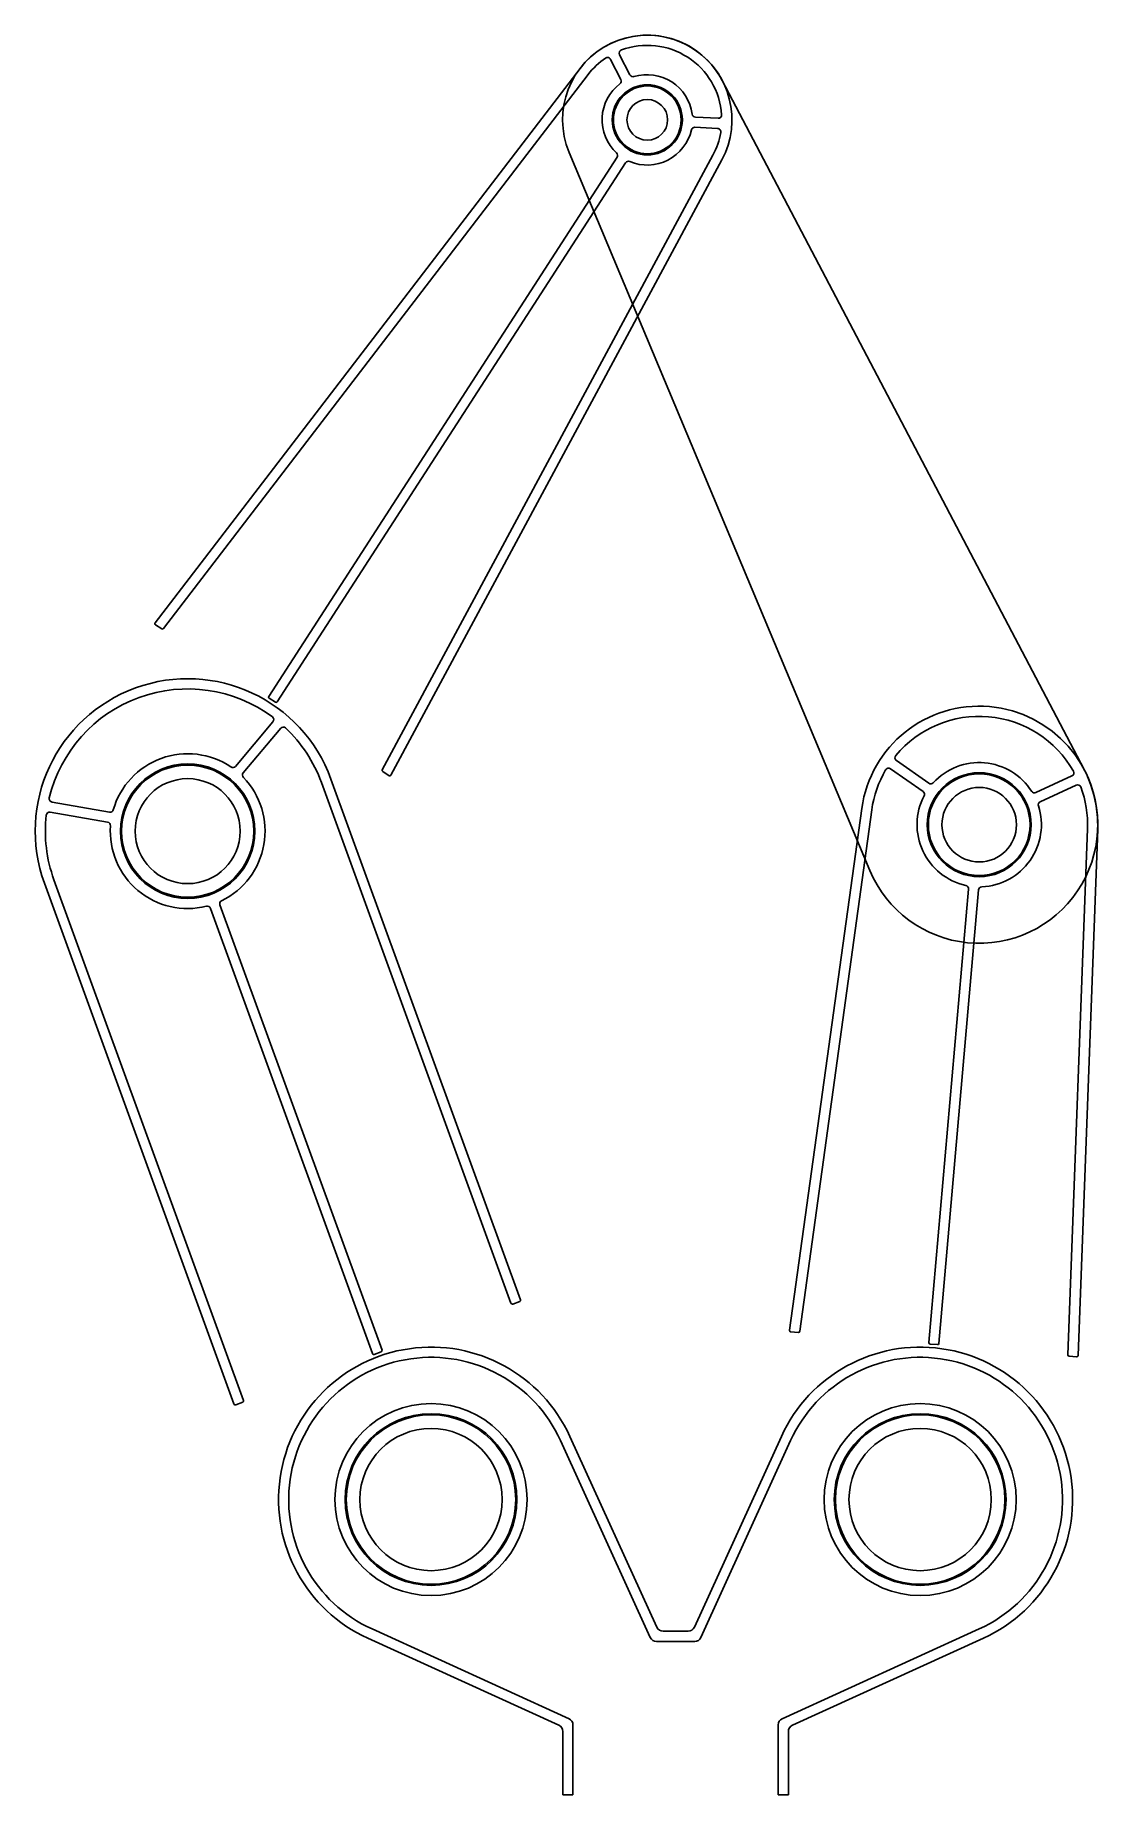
# Model space of a CAD drawing. Header units: metres. Extents: x -156 to 158, y 0 to 520.
import ezdxf

# ---------------------------------------------------------------- set-up
doc = ezdxf.new("R2010")
doc.units = ezdxf.units.M

msp = doc.modelspace()

# ---------------------------------------------------------------- linework, layer by layer
at = {"layer": 'PARAMETRIX'}
for p, q in [((5.0804, 509.7065), (-120.3221, 345.9924)), ((14.0856, 512.381), (17.1511, 506.4009)), ((16.7553, 513.7495), (19.8207, 507.7694)), ((-117.8331, 344.3084), (7.4626, 507.883)), ((153.88, 302.6823), (47.0671, 506.1306)), ((39.1196, 495.3035), (45.8313, 494.9682)), ((38.9699, 492.3072), (45.6816, 491.9719)), ((16.0047, 483.4546), (-86.799, 324.3004)), ((44.3048, 484.0852), (-53.2798, 302.6109)), ((1.8715, 484.8553), (90.6061, 272.8969)), ((-84.279, 322.6727), (18.5247, 481.8269)), ((-50.7213, 301.0346), (46.9466, 482.6636)), ((-120.2215, 345.4131), (-118.3677, 344.2156)), ((-86.6801, 323.7474), (-84.8321, 322.5537)), ((-96.6181, 303.6443), (-85.5589, 316.8242)), ((-94.32, 301.7159), (-83.2608, 314.8958)), ((-53.1445, 302.0855), (-51.2906, 300.888)), ((96.7192, 302.9083), (106.3125, 296.191)), ((98.4399, 305.3658), (108.0332, 298.6485)), ((-71.248, 298.8754), (-15.2935, 145.1417)), ((-12.4744, 146.1678), (-68.4289, 299.9015)), ((139.6467, 295.8827), (150.2607, 300.832)), ((140.9146, 293.1637), (151.5285, 298.1131)), ((-150.7566, 293.0941), (-133.8129, 290.1065)), ((88.2196, 291.2019), (66.9326, 137.1431)), ((-151.2776, 290.1397), (-134.3338, 287.1521)), ((69.9195, 136.8416), (91.1914, 290.7915)), ((154.8683, 285.2205), (149.0839, 129.9157)), ((152.0777, 129.6939), (157.8662, 285.1086)), ((-94.2277, 116.412), (-150.1822, 270.1457)), ((-153.0013, 269.1197), (-97.0468, 115.386)), ((119.7239, 267.43), (108.0091, 133.5293)), ((110.9977, 133.2678), (122.7125, 267.1685)), ((-104.0124, 261.7094), (-56.1701, 130.2639)), ((-53.3511, 131.2899), (-101.1933, 262.7354)), ((-14.7808, 144.9027), (-12.7135, 145.6551)), ((67.294, 136.6899), (69.4884, 136.4979)), ((-55.6575, 130.0248), (-53.5901, 130.7772)), ((108.3728, 133.096), (110.5644, 132.9042)), ((149.4488, 129.5023), (151.6432, 129.3103)), ((-96.5341, 115.1469), (-94.4668, 115.8994)), ((-0.6722, 104.5917), (25.8211, 46.4549)), ((27.7508, 49.4549), (2.0577, 105.8357)), ((64.5109, 105.8357), (38.8177, 49.4549)), ((40.7474, 46.4549), (67.2408, 104.5917)), ((1.8294, 22.4632), (-56.3074, 48.9565)), ((36.9978, 48.2843), (29.5707, 48.2843)), ((122.8759, 48.9565), (64.7392, 22.4632)), ((-57.5514, 46.2266), (-1.1706, 20.5335)), ((27.641, 45.2843), (38.9275, 45.2843)), ((67.7392, 20.5335), (124.12, 46.2266)), ((0, 18.7135), (0, 0)), ((3, 0), (3, 20.6432)), ((63.5685, 20.6432), (63.5685, 0)), ((66.5685, 0), (66.5685, 18.7135)), ((0, 0), (3, 0)), ((63.5685, 0), (66.5685, 0))]:
    msp.add_line(p, q, dxfattribs=at)
for centre, radius in [((24.9318, 494.5104), 10.35), ((24.9318, 494.5104), 10.2), ((24.9318, 494.5104), 10), ((24.9318, 494.5104), 6), ((-110.7151, 284.5106), 19.85), ((-110.7151, 284.5106), 19.5), ((122.8906, 286.4141), 15.35), ((122.8906, 286.4141), 15.2), ((122.8906, 286.4141), 15), ((-110.7151, 284.5106), 15.5), ((122.8906, 286.4141), 11), ((-38.8909, 87.1751), 28.35), ((105.4594, 87.1751), 28.35), ((-38.8909, 87.1751), 25.35), ((-38.8909, 87.1751), 25), ((105.4594, 87.1751), 25.35), ((105.4594, 87.1751), 25), ((-38.8909, 87.1751), 21), ((105.4594, 87.1751), 21)]:
    msp.add_circle(centre, radius, dxfattribs=at)
for centre, radius, start, end in [((24.9318, 494.5104), 25, 27.6977, 202.7186), ((24.9318, 494.5104), 25, 331.714, 142.5661), ((17.6451, 514.2057), 1, 110.3029, 207.14), ((24.9318, 494.5104), 22, 3.9772, 110.3029), ((24.9318, 494.5104), 22, 123.9772, 142.5661), ((13.1957, 511.9249), 1, 27.14, 123.9772), ((24.9318, 494.5104), 13.35, 127.1731, 227.107), ((16.2612, 505.9447), 1, 307.1731, 27.14), ((20.7106, 508.2255), 1, 207.14, 287.107), ((24.9318, 494.5104), 13.35, 7.1731, 107.107), ((39.1695, 496.3022), 1, 187.1731, 267.14), ((45.8812, 495.9669), 1, 267.14, 3.9772), ((24.9318, 494.5104), 13.35, 247.1731, 347.107), ((38.92, 491.3085), 1, 87.14, 167.107), ((24.9318, 494.5104), 22, 331.714, 350.3029), ((45.6317, 490.9732), 1, 350.3029, 87.14), ((15.1647, 483.9972), 1, 327.14, 47.107), ((19.3647, 481.2843), 1, 67.1731, 147.14), ((-120.0045, 345.7491), 0.4, 142.5485, 237.14), ((-118.1506, 344.5516), 0.4, 237.14, 322.5484), ((-110.7151, 284.5106), 45, 20, 200), ((-110.7151, 284.5106), 42, 53.4958, 166.5042), ((-86.463, 324.0834), 0.4, 147.14, 237.14), ((-84.615, 322.8897), 0.4, 237.14, 327.14), ((-86.325, 317.4669), 1, 320, 53.4958), ((122.8906, 286.4141), 35, 357.8624, 172.1376), ((122.8906, 286.4141), 32, 29.6257, 140.3743), ((-82.4947, 314.253), 1, 46.5042, 140), ((-110.7151, 284.5106), 42, 20, 46.5042), ((-110.7151, 284.5106), 22.85, 56.0169, 163.9831), ((99.0135, 306.1849), 1, 140.3743, 235), ((-97.3842, 304.2871), 1, 236.0169, 320), ((-93.554, 301.0731), 1, 140, 223.9831), ((-52.9275, 302.4215), 0.4, 151.7316, 237.14), ((122.8906, 286.4141), 35, 202.7186, 27.6977), ((122.8906, 286.4141), 32, 149.6257, 172.1376), ((96.1456, 302.0892), 1, 55, 149.6257), ((122.8906, 286.4141), 18.35, 32.4233, 137.5767), ((149.838, 301.7383), 1, 295, 29.6257), ((-110.7151, 284.5106), 22.85, 296.0169, 43.9831), ((-51.0736, 301.224), 0.4, 237.14, 331.7316), ((105.7389, 295.3719), 1, 332.4233, 55), ((108.6068, 299.4676), 1, 235, 317.5767), ((139.2241, 296.789), 1, 212.4233, 295), ((151.9511, 297.2068), 1, 20.3743, 115), ((122.8906, 286.4141), 32, 357.8624, 20.3743), ((-150.583, 294.0789), 1, 166.5042, 260), ((122.8906, 286.4141), 18.35, 152.4233, 257.5767), ((122.8906, 286.4141), 18.35, 272.4233, 17.5767), ((141.3372, 292.2574), 1, 115, 197.5767), ((-110.7151, 284.5106), 42, 173.4958, 200), ((-151.4512, 289.1549), 1, 80, 173.4958), ((-134.5075, 286.1673), 1, 356.0169, 80), ((-133.6393, 291.0913), 1, 260, 343.9831), ((-110.7151, 284.5106), 22.85, 176.0169, 283.9831), ((118.7277, 267.5172), 1, 355, 77.5767), ((123.7087, 267.0814), 1, 92.4233, 175), ((-104.9521, 261.3673), 1, 20, 103.9831), ((-100.2536, 263.0774), 1, 116.0169, 200), ((-12.8503, 146.031), 0.4, 290, 20), ((-14.9176, 145.2785), 0.4, 200, 290), ((67.3289, 137.0884), 0.4, 172.133, 265), ((69.5232, 136.8964), 0.4, 265, 352.133), ((-38.8909, 87.1751), 45, 24.4991, 245.5009), ((-55.7943, 130.4007), 0.4, 200, 290), ((-53.7269, 131.1531), 0.4, 290, 20), ((105.4594, 87.1751), 45, 294.4991, 155.5009), ((108.4076, 133.4944), 0.4, 175, 265), ((110.5993, 133.3027), 0.4, 265, 355), ((149.4837, 129.9008), 0.4, 177.867, 265), ((-38.8909, 87.1751), 42, 24.4991, 245.5009), ((105.4594, 87.1751), 42, 294.4991, 155.5009), ((151.678, 129.7088), 0.4, 265, 357.867), ((-96.6709, 115.5228), 0.4, 200, 290), ((-94.6036, 116.2752), 0.4, 290, 20), ((29.5707, 50.2843), 2, 204.4991, 270), ((36.9978, 50.2843), 2, 270, 335.5009), ((27.641, 47.2843), 2, 204.4991, 270), ((38.9275, 47.2843), 2, 270, 335.5009), ((1, 20.6432), 2, 0, 65.5009), ((65.5685, 20.6432), 2, 114.4991, 180), ((-2, 18.7135), 2, 0, 65.5009), ((68.5685, 18.7135), 2, 114.4991, 180)]:
    msp.add_arc(centre, radius, start, end, dxfattribs=at)

doc.saveas('drawing.dxf')
